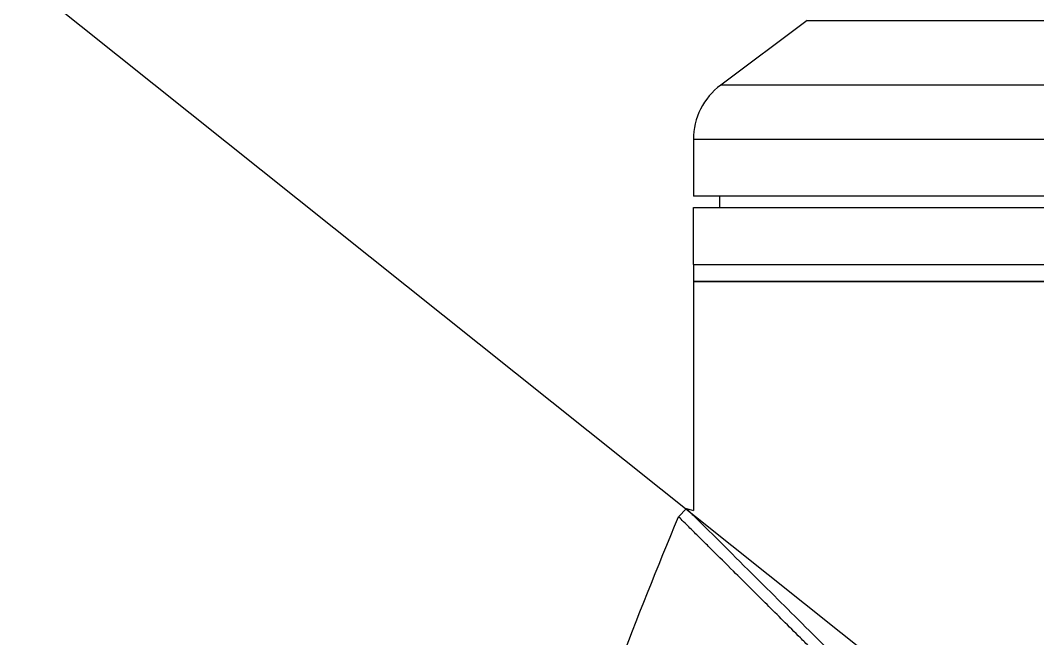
# Model space of a CAD drawing. Header units: millimetres. Extents: x 0 to 4378, y 0 to 2376.
# Drawn here: x 1378.4 to 1468, y 807.7 to 862.2 of the extents above; entities that cross this region are included whole.
import ezdxf

# ---------------------------------------------------------------- set-up
doc = ezdxf.new("R2010")
doc.units = ezdxf.units.MM
doc.header["$LTSCALE"] = 0.2
doc.styles.add('Rainbow-5.0 Style', font='malgunsl.ttf')
doc.dimstyles.new('Rainbow-5.0 Style', dxfattribs={"dimtxt": 4, "dimasz": 2.5, "dimexe": 1, "dimexo": 1, "dimgap": 1, "dimtad": 1, "dimdsep": 46, "dimtxsty": 'Rainbow-5.0 Style', "dimcen": 0, "dimclrd": 251, "dimclre": 251, "dimclrt": 7, "dimazin": 3, "dimtp": 0.1, "dimtm": 0.1, "dimtfac": 0.61, "dimtmove": 0, "dimatfit": 3, "dimfxl": 1, "dimlwd": -1, "dimlwe": -1, "dimarcsym": 1})

# ---------------------------------------------------------------- blocks, each defined once
blk = doc.blocks.new('A$C51789057')
for p, q in [((-197.4, 259.9), (-205, 254.2)), ((-197.4, 259.9), (-99.4, 259.9)), ((-91.8, 254.2), (-205, 254.2)), ((-89.4, 249.4), (-207.4, 249.4)), ((-207.4, 249.4), (-207.4, 244.4)), ((-89.4, 244.4), (-207.4, 244.4)), ((-205.095, 244.4), (-205.113, 243.4)), ((-207.4, 243.4), (-89.4, 243.4)), ((-207.4, 238.4), (-207.4, 243.4)), ((-207.4, 238.4), (-89.4, 238.4)), ((-207.4, 238.4), (-207.4, 236.9)), ((-207.4, 238.4), (-89.4, 238.4)), ((-207.4, 236.9), (-89.4, 236.9)), ((-89.4, 236.9), (-207.398, 236.9)), ((-207.398, 236.9), (-207.398, 233.9)), ((-207.4, 233.4), (-207.4, 216.728)), ((-208, 216.887), (-208.707, 216.18)), ((-208, 216.887), (-207.4, 216.728))]:
    blk.add_line(p, q)
blk.add_arc((-201.4, 249.4), 6, 126.8699, 180)
for points, knots in [([(-207.398, 233.9), (-207.398, 233.844), (-207.398, 233.787), (-207.398, 233.735), (-207.398, 233.682), (-207.398, 233.631), (-207.399, 233.588), (-207.399, 233.544), (-207.399, 233.506), (-207.399, 233.476), (-207.4, 233.446), (-207.4, 233.424), (-207.4, 233.412), (-207.4, 233.404), (-207.4, 233.4), (-207.4, 233.4), (-207.4, 233.4), (-207.4, 233.4), (-207.4, 233.4)], [0, 0, 0, 0, 0.1074676, 0.1074676, 0.1074676, 0.2149351, 0.2149351, 0.2149351, 0.3224051, 0.3224051, 0.3224051, 0.4298767, 0.4298767, 0.4298767, 0.5, 0.5, 0.5, 0.5001155, 0.5001155, 0.5001155, 0.5001155]), ([(-121.074, 129.832), (-121.116, 129.874), (-121.52, 130.28), (-122.423, 131.187), (-122.763, 131.529), (-123.792, 132.562), (-124.485, 133.258), (-126.587, 135.369), (-128.018, 136.806), (-132.373, 141.178), (-135.373, 144.188), (-140.456, 149.286), (-142.516, 151.352), (-146.628, 155.474), (-148.164, 157.012), (-148.767, 157.618), (-148.873, 157.724), (-149.304, 158.157), (-149.624, 158.479), (-151.239, 160.104), (-152.539, 161.412), (-155.248, 164.137), (-156.655, 165.553), (-158.665, 167.577), (-159.273, 168.189), (-160.076, 168.998), (-160.264, 169.188), (-160.645, 169.571), (-160.835, 169.762), (-161.414, 170.343), (-161.823, 170.752), (-162.988, 171.92), (-163.741, 172.676), (-166.283, 175.223), (-168.061, 177.006), (-170.694, 179.644), (-171.563, 180.514), (-172.863, 181.817), (-173.298, 182.252), (-174.657, 183.613), (-175.562, 184.519), (-177.33, 186.288), (-178.177, 187.136), (-179.853, 188.813), (-180.671, 189.632), (-182.27, 191.231), (-183.048, 192.009), (-186.782, 195.742), (-189.63, 198.586), (-193.396, 202.344), (-194.481, 203.427), (-197.348, 206.286), (-199.043, 207.974), (-202.847, 211.763), (-204.715, 213.621), (-206.334, 215.231), (-206.621, 215.516), (-207.054, 215.947), (-207.218, 216.11), (-207.466, 216.356), (-207.559, 216.448), (-207.758, 216.647), (-207.849, 216.737), (-207.97, 216.857), (-208, 216.887), (-208, 216.887)], [0.000001, 0.000001, 0.000001, 0.000001, 0.020999, 0.020999, 0.03362, 0.03362, 0.058853, 0.058853, 0.10929, 0.10929, 0.210139, 0.210139, 0.277387, 0.277387, 0.343259, 0.343259, 0.357255, 0.357255, 0.400141, 0.400141, 0.572106, 0.572106, 0.758153, 0.758153, 0.839265, 0.839265, 0.865124, 0.865124, 0.885821, 0.885821, 0.936976, 0.936976, 1.031169, 1.031169, 1.255712, 1.255712, 1.367089, 1.367089, 1.423303, 1.423303, 1.543936, 1.543936, 1.662482, 1.662482, 1.779397, 1.779397, 1.892284, 1.892284, 2.327177, 2.327177, 2.51121, 2.51121, 2.83327, 2.83327, 3.318061, 3.318061, 3.439024, 3.439024, 3.529698, 3.529698, 3.597738, 3.597738, 3.699741, 3.699741, 3.801662, 3.801662, 3.801662, 3.801662]), ([(-196.394, 203.922), (-196.404, 203.932), (-196.443, 203.971), (-196.529, 204.057), (-196.563, 204.09), (-196.664, 204.191), (-196.731, 204.258), (-196.932, 204.458), (-197.065, 204.591), (-197.462, 204.987), (-197.724, 205.248), (-198.5, 206.021), (-199.004, 206.524), (-200.474, 207.989), (-201.399, 208.909), (-202.827, 210.331), (-203.368, 210.869), (-204.553, 212.049), (-205.17, 212.663), (-206.033, 213.521), (-206.324, 213.81), (-206.734, 214.218), (-206.87, 214.354), (-207.138, 214.62), (-207.268, 214.75), (-207.683, 215.162), (-207.929, 215.407), (-208.319, 215.794), (-208.465, 215.939), (-208.659, 216.132), (-208.707, 216.18), (-208.707, 216.18)], [-1.6918166, -1.6918166, -1.6918166, -1.6918166, -1.685693, -1.685693, -1.6817249, -1.6817249, -1.6737888, -1.6737888, -1.6579164, -1.6579164, -1.6261739, -1.6261739, -1.5626748, -1.5626748, -1.4356975, -1.4356975, -1.3510339, -1.3510339, -1.2381853, -1.2381853, -1.1740219, -1.1740219, -1.139664, -1.139664, -1.1030566, -1.1030566, -1.0153848, -1.0153848, -0.9294611, -0.9294611, -0.844105, -0.844105, -0.844105, -0.844105])]:
    blk.add_open_spline(points, degree=3, knots=knots)
blk.add_open_spline([(-214.062, 202.745), (-212.345, 207.25), (-210.559, 211.729), (-208.707, 216.18)], degree=3)

msp = doc.modelspace()

# ---------------------------------------------------------------- block references
msp.add_blockref('A$C51789057', (1645.046, 602.257))

# ---------------------------------------------------------------- leaders
at = {"annotation_type": 0, "has_hookline": 1, "hookline_direction": 1, "text_width": 145.327}
msp.add_leader([(1496.648, 771.457), (1371.654, 871.288), (1359.154, 871.288)], dimstyle='Rainbow-5.0 Style', override={"dimscale": 5, "dimgap": 1, "dimtad": 1}, dxfattribs=at)

doc.saveas('drawing.dxf')
